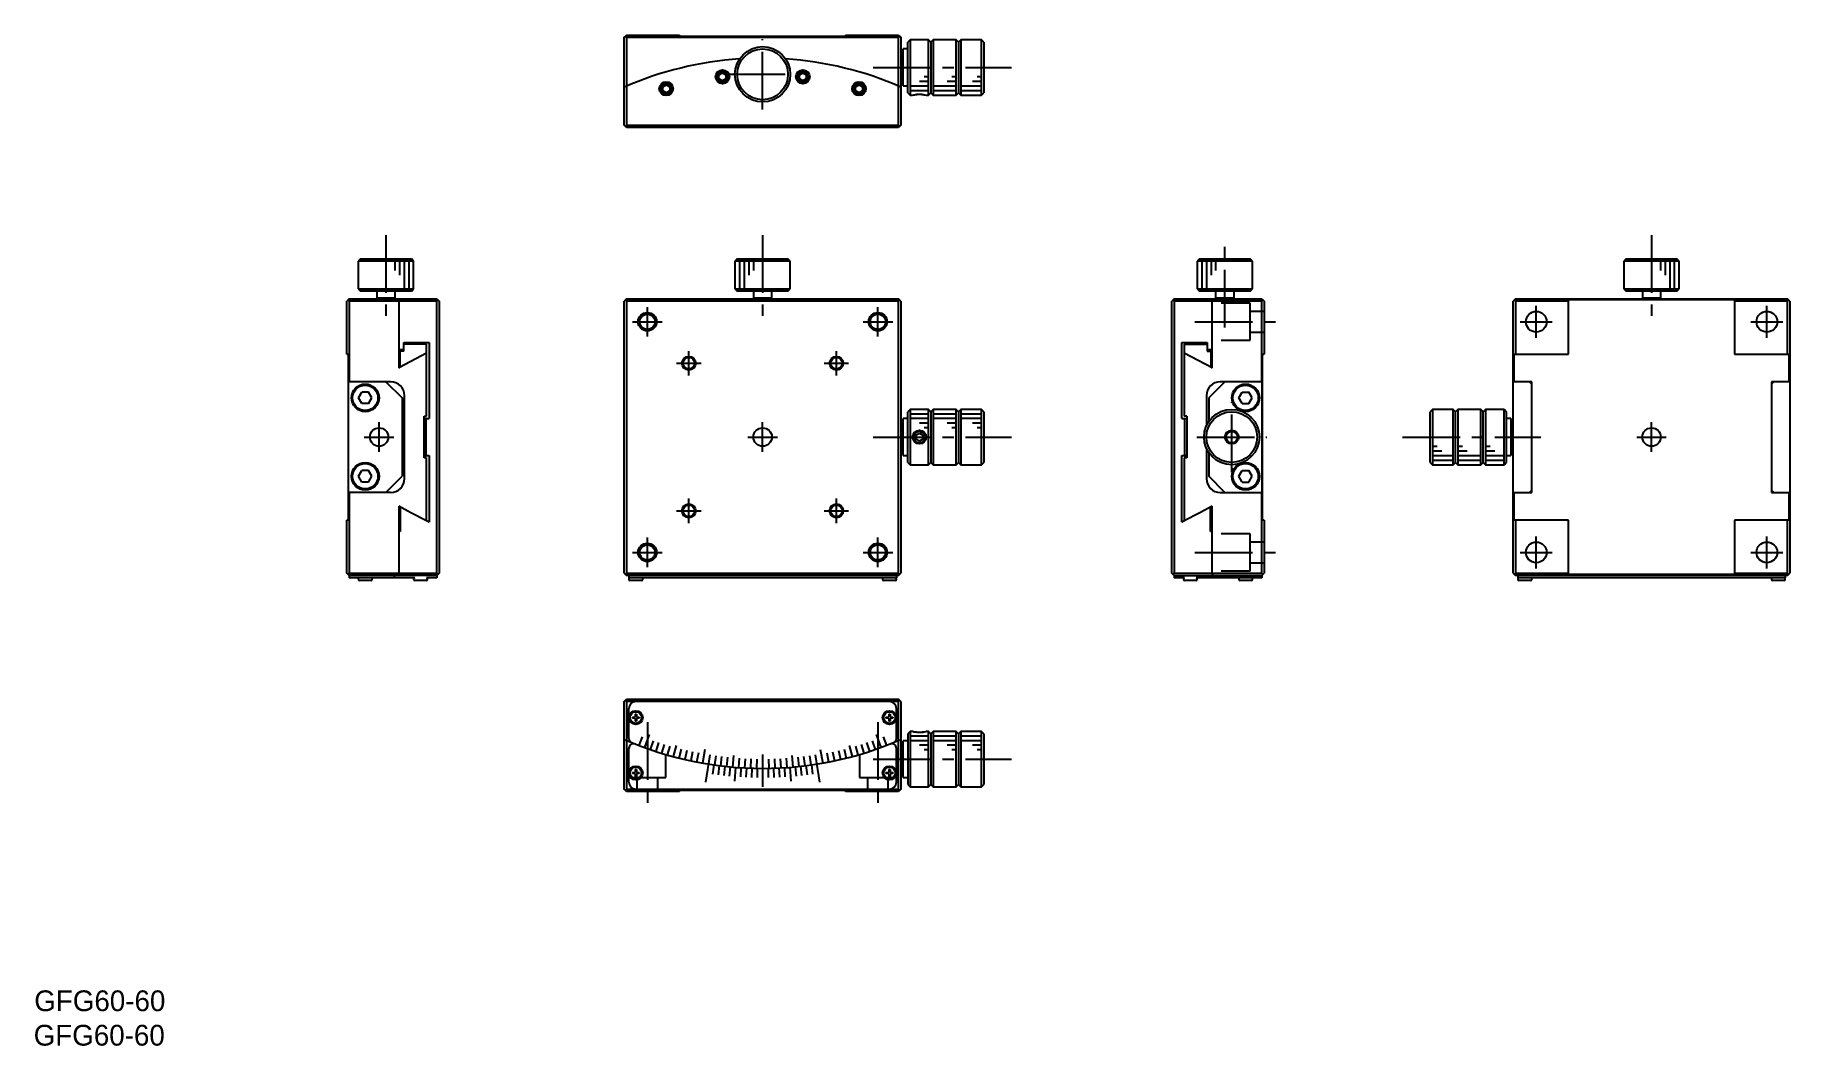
# Model space of a CAD drawing. Extents: x -7 to 374, y 16 to 236.
import ezdxf

# ---------------------------------------------------------------- set-up
doc = ezdxf.new("R2010")
doc.units = 0
doc.header["$LTSCALE"] = 10
doc.linetypes.add('CENTER', pattern=[2, 1.25, -0.25, 0.25, -0.25])
doc.linetypes.add('DASHED', pattern=[3.5, 2, -1.5])
doc.layers.get('0').update_dxf_attribs({"linetype": 'CONTINUOUS'})
doc.layers.add('CENTER', color=1, linetype='CENTER')
doc.styles.get("Standard").update_dxf_attribs({"font": 'FGP教科書体NT-M'})

msp = doc.modelspace()

# ---------------------------------------------------------------- linework, layer by layer
at = {"color": 7, "linetype": 'CONTINUOUS'}
for p, q in [((120.951901, 235.015001), (121.451901, 235.515001)), ((120.951901, 235.115001), (121.051901, 235.115001)), ((120.951901, 216.015001), (120.951901, 235.115001)), ((121.201901, 235.265001), (121.451901, 235.015001)), ((121.451901, 235.515001), (132.951901, 235.515001)), ((180.451901, 235.015001), (121.451901, 235.015001)), ((121.451901, 235.015001), (121.451901, 216.015001)), ((132.951901, 235.515001), (132.951901, 235.215001)), ((168.951901, 235.215001), (132.951901, 235.215001)), ((168.951901, 235.515001), (168.951901, 235.215001)), ((168.951901, 235.515001), (180.451901, 235.515001)), ((180.451901, 235.515001), (180.951901, 235.015001)), ((180.451901, 235.015001), (180.701901, 235.265001)), ((180.451901, 216.015001), (180.451901, 235.015001)), ((180.951901, 235.115001), (180.851901, 235.115001)), ((180.951901, 235.115001), (180.951901, 216.015001)), ((181.451901, 224.515001), (181.451901, 232.515001)), ((182.451901, 232.515001), (181.451901, 232.515001)), ((182.951901, 234.515001), (182.451901, 234.015001)), ((182.451901, 223.015001), (182.451901, 234.015001)), ((182.951901, 234.515001), (182.951901, 222.515001)), ((186.951901, 234.515001), (182.951901, 234.515001)), ((186.951901, 222.515001), (186.951901, 234.515001)), ((187.451901, 234.015001), (186.951901, 234.515001)), ((187.951901, 234.515001), (187.451901, 234.015001)), ((187.451901, 234.015001), (187.451901, 223.015001)), ((187.951901, 234.515001), (187.951901, 222.515001)), ((192.951901, 234.515001), (187.951901, 234.515001)), ((192.951901, 222.515001), (192.951901, 234.515001)), ((193.451901, 234.015001), (192.951901, 234.515001)), ((193.951901, 234.515001), (193.451901, 234.015001)), ((193.451901, 234.015001), (193.451901, 223.015001)), ((193.951901, 234.515001), (193.951901, 222.515001)), ((198.451901, 234.515001), (193.951901, 234.515001)), ((198.451901, 222.515001), (198.451901, 234.515001)), ((198.951901, 234.015001), (198.451901, 234.515001)), ((198.951901, 234.015001), (198.951901, 223.015001)), ((181.451901, 231.765001), (180.951901, 231.765001)), ((129.296901, 224.328013), (130.046901, 224.761026)), ((130.046901, 224.761026), (130.796901, 224.328013)), ((141.487901, 226.915013), (142.237901, 227.348026)), ((141.487901, 226.048988), (141.487901, 226.915013)), ((142.237901, 225.615975), (141.487901, 226.048988)), ((142.237901, 227.348026), (142.987901, 226.915013)), ((142.987901, 226.048988), (142.237901, 225.615975)), ((142.987901, 226.915013), (142.987901, 226.048988)), ((158.915901, 226.915013), (159.665901, 227.348026)), ((158.915901, 226.048988), (158.915901, 226.915013)), ((159.665901, 225.615975), (158.915901, 226.048988)), ((159.665901, 227.348026), (160.415901, 226.915013)), ((160.415901, 226.048988), (159.665901, 225.615975)), ((160.415901, 226.915013), (160.415901, 226.048988)), ((171.106901, 224.328013), (171.856901, 224.761026)), ((171.856901, 224.761026), (172.606901, 224.328013)), ((180.951901, 225.265001), (181.451901, 225.265001)), ((129.296901, 223.461988), (129.296901, 224.328013)), ((130.046901, 223.028975), (129.296901, 223.461988)), ((130.796901, 223.461988), (130.046901, 223.028975)), ((130.796901, 224.328013), (130.796901, 223.461988)), ((171.106901, 223.461988), (171.106901, 224.328013)), ((171.856901, 223.028975), (171.106901, 223.461988)), ((172.606901, 223.461988), (171.856901, 223.028975)), ((172.606901, 224.328013), (172.606901, 223.461988)), ((181.451901, 224.515001), (182.451901, 224.515001)), ((182.451901, 223.015001), (182.951901, 222.515001)), ((182.951901, 222.515001), (183.451906, 222.515001)), ((186.451896, 222.515001), (186.951901, 222.515001)), ((186.951901, 222.515001), (187.451901, 223.015001)), ((187.451901, 223.015001), (187.951901, 222.515001)), ((187.951901, 222.515001), (192.951901, 222.515001)), ((192.951901, 222.515001), (193.451901, 223.015001)), ((193.451901, 223.015001), (193.951901, 222.515001)), ((193.951901, 222.515001), (198.451901, 222.515001)), ((198.451901, 222.515001), (198.951901, 223.015001)), ((121.451901, 215.515001), (120.951901, 216.015001)), ((121.451901, 216.015001), (121.201901, 215.765001)), ((121.451901, 216.015001), (180.451901, 216.015001)), ((180.451901, 215.515001), (121.451901, 215.515001)), ((180.701901, 215.765001), (180.451901, 216.015001)), ((180.951901, 216.015001), (180.451901, 215.515001)), ((63.772789, 186.98102), (63.272789, 186.48102)), ((75.272789, 186.48102), (63.272789, 186.48102)), ((63.272789, 186.48102), (63.272789, 180.48102)), ((63.772789, 186.98102), (74.772789, 186.98102)), ((75.272789, 186.48102), (74.772789, 186.98102)), ((75.272789, 180.48102), (75.272789, 186.48102)), ((145.451901, 186.98102), (144.951901, 186.48102)), ((156.951901, 186.48102), (144.951901, 186.48102)), ((144.951901, 186.48102), (144.951901, 180.48102)), ((145.451901, 186.98102), (156.451901, 186.98102)), ((156.951901, 186.48102), (156.451901, 186.98102)), ((156.951901, 180.48102), (156.951901, 186.48102)), ((245.688916, 186.98102), (245.188916, 186.48102)), ((257.188916, 186.48102), (245.188916, 186.48102)), ((245.188916, 186.48102), (245.188916, 180.48102)), ((245.688916, 186.98102), (256.688916, 186.98102)), ((257.188916, 186.48102), (256.688916, 186.98102)), ((257.188916, 180.48102), (257.188916, 186.48102)), ((338.22934, 186.98102), (337.72934, 186.48102)), ((337.72934, 186.48102), (337.72934, 180.48102)), ((349.72934, 186.48102), (337.72934, 186.48102)), ((338.22934, 186.98102), (349.22934, 186.98102)), ((349.72934, 186.48102), (349.22934, 186.98102)), ((349.72934, 180.48102), (349.72934, 186.48102)), ((63.272789, 180.48102), (75.272789, 180.48102)), ((63.272789, 180.48102), (63.772789, 179.98102)), ((74.772789, 179.98102), (63.772789, 179.98102)), ((67.272789, 179.98102), (67.272789, 178.365613)), ((71.272789, 178.365613), (71.272789, 179.98102)), ((74.772789, 179.98102), (75.272789, 180.48102)), ((144.951901, 180.48102), (145.451901, 179.98102)), ((144.951901, 180.48102), (156.951901, 180.48102)), ((156.451901, 179.98102), (145.451901, 179.98102)), ((148.951901, 179.98102), (148.951901, 178.365613)), ((152.951901, 178.365613), (152.951901, 179.98102)), ((156.451901, 179.98102), (156.951901, 180.48102)), ((245.188916, 180.48102), (257.188916, 180.48102)), ((245.188916, 180.48102), (245.688916, 179.98102)), ((256.688916, 179.98102), (245.688916, 179.98102)), ((249.188916, 179.98102), (249.188916, 178.365613)), ((253.188916, 178.365613), (253.188916, 179.98102)), ((256.688916, 179.98102), (257.188916, 180.48102)), ((337.72934, 180.48102), (349.72934, 180.48102)), ((337.72934, 180.48102), (338.22934, 179.98102)), ((349.22934, 179.98102), (338.22934, 179.98102)), ((341.72934, 179.98102), (341.72934, 178.365613)), ((345.72934, 178.365613), (345.72934, 179.98102)), ((349.22934, 179.98102), (349.72934, 180.48102)), ((61.272789, 178.365593), (60.772789, 177.865593)), ((60.772789, 166.365593), (60.772789, 177.865593)), ((61.272789, 177.865593), (61.022789, 178.115593)), ((61.272789, 178.365593), (80.272789, 178.365593)), ((61.272789, 177.865593), (61.272789, 160.365593)), ((80.272789, 177.865593), (61.272789, 177.865593)), ((71.272794, 178.48102), (67.272784, 178.48102)), ((72.034154, 177.865593), (72.034154, 163.365593)), ((80.272789, 178.365593), (80.772789, 177.865593)), ((80.522789, 178.115593), (80.272789, 177.865593)), ((80.272789, 118.865593), (80.272789, 177.865593)), ((80.772789, 177.865593), (80.772789, 118.865593)), ((121.451901, 178.365593), (120.951901, 177.865593)), ((120.951901, 118.865593), (120.951901, 177.865593)), ((121.451901, 177.865593), (121.201901, 178.115593)), ((121.451901, 178.365593), (180.451901, 178.365593)), ((180.451901, 177.865593), (121.451901, 177.865593)), ((121.451901, 177.865593), (121.451901, 118.865593)), ((152.951906, 178.48102), (148.951896, 178.48102)), ((180.951901, 177.865593), (180.451901, 178.365593)), ((180.701901, 178.115593), (180.451901, 177.865593)), ((180.451901, 118.865593), (180.451901, 177.865593)), ((180.951901, 177.865593), (180.951901, 118.865593)), ((240.188916, 178.365593), (239.688916, 177.865593)), ((239.688916, 118.865593), (239.688916, 177.865593)), ((240.188916, 177.865593), (239.938916, 178.115593)), ((240.188916, 178.365593), (259.188916, 178.365593)), ((240.188916, 177.865593), (240.188916, 118.865593)), ((259.188916, 177.865593), (240.188916, 177.865593)), ((248.427552, 163.365593), (248.427552, 177.865593)), ((253.188921, 178.48102), (249.188911, 178.48102)), ((259.188916, 178.365593), (259.688916, 177.865593)), ((259.438916, 178.115593), (259.188916, 177.865593)), ((259.188916, 160.365593), (259.188916, 177.865593)), ((259.688916, 177.865593), (259.688916, 166.365593)), ((314.22934, 178.365593), (313.72934, 177.865593)), ((313.72934, 118.865593), (313.72934, 177.865593)), ((314.22934, 177.865593), (313.97934, 178.115593)), ((314.22934, 178.365593), (373.22934, 178.365593)), ((314.22934, 177.865593), (314.22934, 166.365593)), ((325.72934, 177.865593), (314.22934, 177.865593)), ((325.72934, 178.165593), (361.72934, 178.165593)), ((325.72934, 166.365593), (325.72934, 178.165593)), ((345.729345, 178.48102), (341.729335, 178.48102)), ((361.72934, 178.165593), (361.72934, 166.365593)), ((373.22934, 177.865593), (361.72934, 177.865593)), ((373.72934, 177.865593), (373.22934, 178.365593)), ((373.22934, 177.865593), (373.47934, 178.115593)), ((373.22934, 166.365593), (373.22934, 177.865593)), ((373.72934, 177.865593), (373.72934, 118.865593)), ((73.126651, 168.865593), (78.635844, 168.865593)), ((73.126651, 166.98102), (73.126651, 168.865593)), ((73.892789, 168.779793), (73.126651, 168.779793)), ((78.081083, 168.48102), (73.126651, 168.48102)), ((73.594016, 168.48102), (73.892789, 168.779793)), ((73.892789, 168.779793), (73.892789, 168.865574)), ((78.081083, 152.865593), (78.081083, 168.48102)), ((78.635844, 168.865593), (78.635844, 152.365593)), ((241.825862, 168.865593), (247.335054, 168.865593)), ((241.825862, 152.365593), (241.825862, 168.865593)), ((242.380622, 168.48102), (247.335054, 168.48102)), ((242.380622, 168.48102), (242.380622, 152.865593)), ((246.568913, 168.77979), (246.86769, 168.48102)), ((246.568916, 168.865574), (246.568916, 168.779793)), ((247.335054, 168.779793), (246.568916, 168.779793)), ((247.335054, 168.865593), (247.335054, 166.98102)), ((60.772789, 166.365593), (61.072789, 166.365593)), ((61.072789, 166.365593), (61.072789, 130.365593)), ((72.034154, 167.365593), (73.126651, 167.365593)), ((73.126651, 166.98102), (72.034154, 166.98102)), ((78.081083, 166.54102), (72.207739, 163.457427)), ((72.252427, 166.98102), (72.252427, 163.481063)), ((248.42784, 163.366141), (242.380622, 166.54102)), ((247.335054, 167.365593), (248.427552, 167.365593)), ((247.335054, 166.98102), (248.427552, 166.98102)), ((248.209278, 163.481063), (248.209278, 166.98102)), ((259.388916, 130.365593), (259.388916, 166.365593)), ((259.388916, 166.365593), (259.688916, 166.365593)), ((313.92934, 160.365593), (313.92934, 166.365593)), ((313.92934, 166.365593), (325.72934, 166.365593)), ((361.72934, 166.365593), (373.52934, 166.365593)), ((373.52934, 166.365593), (373.52934, 160.365593)), ((70.272789, 160.365593), (61.072789, 160.365593)), ((61.172789, 136.365593), (61.172789, 160.365593)), ((69.272789, 160.365593), (72.772789, 156.865593)), ((72.034154, 163.481063), (72.252427, 163.481063)), ((72.207739, 163.457427), (72.034154, 163.365593)), ((251.188916, 160.365593), (247.688916, 156.865593)), ((248.209278, 163.481063), (248.427552, 163.481063)), ((259.388916, 160.365593), (250.188916, 160.365593)), ((259.288916, 136.365593), (259.288916, 160.365593)), ((317.72934, 160.365593), (313.72934, 160.365593)), ((317.72934, 159.865593), (317.22934, 160.365593)), ((317.72934, 136.365593), (317.72934, 160.365593)), ((369.72934, 159.865593), (370.22934, 160.365593)), ((369.72934, 160.365593), (369.72934, 136.365593)), ((373.72934, 160.365593), (369.72934, 160.365593)), ((63.329414, 156.865593), (64.051101, 158.115593)), ((64.051101, 155.615593), (63.329414, 156.865593)), ((65.494477, 158.115593), (64.051101, 158.115593)), ((66.216165, 156.865593), (65.494477, 158.115593)), ((65.494477, 155.615593), (66.216165, 156.865593)), ((72.772789, 156.865593), (72.772789, 139.865593)), ((73.272789, 139.365593), (73.272789, 157.365593)), ((247.188916, 157.365593), (247.188916, 150.763509)), ((247.688916, 156.865593), (247.688916, 151.682218)), ((254.245541, 156.865593), (254.967228, 158.115593)), ((254.967228, 155.615593), (254.245541, 156.865593)), ((254.967228, 158.115593), (256.410604, 158.115593)), ((257.132292, 156.865593), (256.410604, 158.115593)), ((256.410604, 155.615593), (257.132292, 156.865593)), ((65.494477, 155.615593), (64.051101, 155.615593)), ((77.527236, 152.865593), (78.081083, 152.865593)), ((77.527236, 143.865593), (77.527236, 152.865593)), ((77.527236, 152.365593), (78.635844, 152.365593)), ((77.914834, 152.365593), (77.914834, 144.365593)), ((182.451901, 152.365593), (181.451901, 152.365593)), ((181.451901, 144.365593), (181.451901, 152.365593)), ((182.951901, 154.365593), (182.451901, 153.865593)), ((182.451901, 142.865593), (182.451901, 153.865593)), ((186.951901, 154.365593), (182.951901, 154.365593)), ((182.951901, 154.365593), (182.951901, 142.365593)), ((187.451901, 153.865593), (186.951901, 154.365593)), ((186.951901, 142.365593), (186.951901, 154.365593)), ((187.951901, 154.365593), (187.451901, 153.865593)), ((187.451901, 153.865593), (187.451901, 142.865593)), ((187.951901, 154.365593), (187.951901, 142.365593)), ((192.951901, 154.365593), (187.951901, 154.365593)), ((193.451901, 153.865593), (192.951901, 154.365593)), ((192.951901, 142.365593), (192.951901, 154.365593)), ((193.951901, 154.365593), (193.451901, 153.865593)), ((193.451901, 153.865593), (193.451901, 142.865593)), ((193.951901, 154.365593), (193.951901, 142.365593)), ((198.451901, 154.365593), (193.951901, 154.365593)), ((198.451901, 142.365593), (198.451901, 154.365593)), ((198.951901, 153.865593), (198.451901, 154.365593)), ((198.951901, 153.865593), (198.951901, 142.865593)), ((241.825862, 152.365593), (242.934469, 152.365593)), ((242.934469, 152.865593), (242.380622, 152.865593)), ((242.546871, 144.365593), (242.546871, 152.365593)), ((242.934469, 152.865593), (242.934469, 143.865593)), ((254.967228, 155.615593), (256.410604, 155.615593)), ((296.22934, 154.365593), (295.72934, 153.865593)), ((295.72934, 142.865593), (295.72934, 153.865593)), ((300.72934, 154.365593), (296.22934, 154.365593)), ((296.22934, 154.365593), (296.22934, 142.365593)), ((301.22934, 153.865593), (300.72934, 154.365593)), ((300.72934, 142.365593), (300.72934, 154.365593)), ((301.72934, 154.365593), (301.22934, 153.865593)), ((301.22934, 142.865593), (301.22934, 153.865593)), ((301.72934, 154.365593), (301.72934, 142.365593)), ((306.72934, 154.365593), (301.72934, 154.365593)), ((307.22934, 153.865593), (306.72934, 154.365593)), ((306.72934, 142.365593), (306.72934, 154.365593)), ((307.72934, 154.365593), (307.22934, 153.865593)), ((307.22934, 142.865593), (307.22934, 153.865593)), ((307.72934, 154.365593), (307.72934, 142.365593)), ((311.72934, 154.365593), (307.72934, 154.365593)), ((311.72934, 142.365593), (311.72934, 154.365593)), ((312.22934, 153.865593), (311.72934, 154.365593)), ((312.22934, 153.865593), (312.22934, 142.865593)), ((313.22934, 152.365593), (312.22934, 152.365593)), ((313.22934, 152.365593), (313.22934, 144.365593)), ((181.451901, 151.615593), (180.951901, 151.615593)), ((184.201901, 148.798606), (184.951901, 149.231619)), ((184.201901, 147.932581), (184.201901, 148.798606)), ((184.951901, 149.231619), (185.701901, 148.798606)), ((185.701901, 148.798606), (185.701901, 147.932581)), ((313.72934, 151.615593), (313.22934, 151.615593)), ((180.951901, 145.115593), (181.451901, 145.115593)), ((184.951901, 147.499568), (184.201901, 147.932581)), ((185.701901, 147.932581), (184.951901, 147.499568)), ((247.188916, 145.967677), (247.188916, 139.365593)), ((247.688916, 145.048968), (247.688916, 139.865593)), ((313.22934, 145.115593), (313.72934, 145.115593)), ((63.329414, 139.865593), (64.051101, 141.115593)), ((65.494477, 141.115593), (64.051101, 141.115593)), ((66.216165, 139.865593), (65.494477, 141.115593)), ((77.527236, 144.365593), (78.635844, 144.365593)), ((78.081083, 143.865593), (77.527236, 143.865593)), ((78.081083, 130.190167), (78.081083, 143.865593)), ((78.635844, 144.365593), (78.635844, 129.901492)), ((181.451901, 144.365593), (182.451901, 144.365593)), ((182.451901, 142.865593), (182.951901, 142.365593)), ((182.951901, 142.365593), (186.951901, 142.365593)), ((186.951901, 142.365593), (187.451901, 142.865593)), ((187.451901, 142.865593), (187.951901, 142.365593)), ((187.951901, 142.365593), (192.951901, 142.365593)), ((192.951901, 142.365593), (193.451901, 142.865593)), ((193.451901, 142.865593), (193.951901, 142.365593)), ((193.951901, 142.365593), (198.451901, 142.365593)), ((198.451901, 142.365593), (198.951901, 142.865593)), ((241.825862, 129.901492), (241.825862, 144.365593)), ((241.825862, 144.365593), (242.934469, 144.365593)), ((242.380622, 143.865593), (242.380622, 130.190167)), ((242.934469, 143.865593), (242.380622, 143.865593)), ((254.245541, 139.865593), (254.967228, 141.115593)), ((254.967228, 141.115593), (256.410604, 141.115593)), ((257.132292, 139.865593), (256.410604, 141.115593)), ((295.72934, 142.865593), (296.22934, 142.365593)), ((296.22934, 142.365593), (300.72934, 142.365593)), ((300.72934, 142.365593), (301.22934, 142.865593)), ((301.22934, 142.865593), (301.72934, 142.365593)), ((301.72934, 142.365593), (306.72934, 142.365593)), ((306.72934, 142.365593), (307.22934, 142.865593)), ((307.22934, 142.865593), (307.72934, 142.365593)), ((307.72934, 142.365593), (311.72934, 142.365593)), ((311.72934, 142.365593), (312.22934, 142.865593)), ((312.22934, 144.365593), (313.22934, 144.365593)), ((64.051101, 138.615593), (63.329414, 139.865593)), ((65.494477, 138.615593), (64.051101, 138.615593)), ((65.494477, 138.615593), (66.216165, 139.865593)), ((69.272789, 136.365593), (72.772789, 139.865593)), ((251.188916, 136.365593), (247.688916, 139.865593)), ((254.967228, 138.615593), (254.245541, 139.865593)), ((254.967228, 138.615593), (256.410604, 138.615593)), ((256.410604, 138.615593), (257.132292, 139.865593)), ((70.272789, 136.365593), (61.072789, 136.365593)), ((61.272789, 136.365593), (61.272789, 118.865593)), ((74.691099, 131.964163), (72.033925, 133.365158)), ((72.034154, 133.365593), (72.034154, 118.865593)), ((248.427781, 133.365158), (245.770601, 131.96416)), ((248.427552, 118.865593), (248.427552, 133.365593)), ((250.188916, 136.365593), (259.388916, 136.365593)), ((259.188916, 118.865593), (259.188916, 136.365593)), ((313.72934, 136.365593), (317.72934, 136.365593)), ((313.92934, 130.365593), (313.92934, 136.365593)), ((317.22934, 136.365593), (317.72934, 136.865593)), ((370.22934, 136.365593), (369.72934, 136.865593)), ((369.72934, 136.365593), (373.72934, 136.365593)), ((373.52934, 136.365593), (373.52934, 130.365593)), ((60.772789, 118.865593), (60.772789, 130.365593)), ((61.072789, 130.365593), (60.772789, 130.365593)), ((72.034154, 133.192388), (72.361606, 133.192388)), ((72.361606, 133.192388), (72.361606, 127.865593)), ((78.169664, 130.14381), (74.691099, 131.964163)), ((78.635844, 129.901492), (78.169759, 130.143991)), ((242.419555, 130.210385), (241.825862, 129.901492)), ((245.770601, 131.96416), (242.380662, 130.19009)), ((248.1001, 127.865593), (248.1001, 133.192388)), ((248.1001, 133.192388), (248.427552, 133.192388)), ((259.688916, 130.365593), (259.388916, 130.365593)), ((259.688916, 130.365593), (259.688916, 118.865593)), ((325.72934, 130.365593), (313.92934, 130.365593)), ((314.22934, 130.365593), (314.22934, 118.865593)), ((325.72934, 118.565593), (325.72934, 130.365593)), ((373.52934, 130.365593), (361.72934, 130.365593)), ((361.72934, 130.365593), (361.72934, 118.565593)), ((373.22934, 118.865593), (373.22934, 130.365593)), ((72.361606, 127.865593), (72.034154, 127.865593)), ((248.427552, 127.865593), (248.1001, 127.865593)), ((61.272789, 118.365593), (60.772789, 118.865593)), ((61.022789, 118.615593), (61.272789, 118.865593)), ((61.272789, 118.865593), (80.272789, 118.865593)), ((61.272789, 118.365593), (61.272789, 117.865593)), ((80.272789, 118.365593), (61.272789, 118.365593)), ((71.118702, 117.865593), (71.118702, 118.365593)), ((80.272789, 118.865593), (80.522789, 118.615593)), ((80.772789, 118.865593), (80.272789, 118.365593)), ((80.272789, 118.365593), (80.272789, 117.865593)), ((120.951901, 118.865593), (121.451901, 118.365593)), ((121.451901, 118.865593), (121.201901, 118.615593)), ((121.451901, 118.865593), (180.451901, 118.865593)), ((180.451901, 118.365593), (121.451901, 118.365593)), ((121.951901, 118.365593), (121.951901, 117.865593)), ((179.951901, 118.365593), (179.951901, 117.865593)), ((180.701901, 118.615593), (180.451901, 118.865593)), ((180.451901, 118.365593), (180.951901, 118.865593)), ((240.188916, 118.365593), (239.688916, 118.865593)), ((239.938916, 118.615593), (240.188916, 118.865593)), ((240.188916, 118.865593), (259.188916, 118.865593)), ((240.188916, 118.365593), (240.188916, 117.865593)), ((240.188916, 118.365593), (259.188916, 118.365593)), ((249.343003, 118.365593), (249.343003, 117.865593)), ((259.188916, 118.865593), (259.438916, 118.615593)), ((259.188916, 118.365593), (259.688916, 118.865593)), ((259.188916, 118.365593), (259.188916, 117.865593)), ((313.72934, 118.865593), (314.22934, 118.365593)), ((313.97934, 118.615593), (314.22934, 118.865593)), ((314.22934, 118.865593), (325.72934, 118.865593)), ((373.22934, 118.365593), (314.22934, 118.365593)), ((314.72934, 118.365593), (314.72934, 117.865593)), ((361.72934, 118.565593), (325.72934, 118.565593)), ((361.72934, 118.865593), (373.22934, 118.865593)), ((372.72934, 118.365593), (372.72934, 117.865593)), ((373.47934, 118.615593), (373.22934, 118.865593)), ((373.22934, 118.365593), (373.72934, 118.865593)), ((75.522789, 117.865593), (61.272789, 117.865593)), ((63.272789, 117.615593), (63.272789, 117.515593)), ((66.022789, 117.265593), (63.522789, 117.265593)), ((66.272789, 117.515593), (66.272789, 117.615593)), ((75.272789, 117.615593), (75.272789, 117.515593)), ((78.022789, 117.265593), (75.522789, 117.265593)), ((80.272789, 117.865593), (78.022789, 117.865593)), ((78.272789, 117.515593), (78.272789, 117.615593)), ((179.951901, 117.865593), (121.951901, 117.865593)), ((121.951901, 117.615593), (121.951901, 117.515593)), ((124.701901, 117.265593), (122.201901, 117.265593)), ((124.951901, 117.515593), (124.951901, 117.615593)), ((176.951901, 117.615593), (176.951901, 117.515593)), ((179.701901, 117.265593), (177.201901, 117.265593)), ((179.951901, 117.515593), (179.951901, 117.615593)), ((242.438916, 117.865593), (240.188916, 117.865593)), ((242.188916, 117.615593), (242.188916, 117.515593)), ((244.938916, 117.265593), (242.438916, 117.265593)), ((259.188916, 117.865593), (244.938916, 117.865593)), ((245.188916, 117.515593), (245.188916, 117.615593)), ((254.188916, 117.615593), (254.188916, 117.515593)), ((256.938916, 117.265593), (254.438916, 117.265593)), ((257.188916, 117.515593), (257.188916, 117.615593)), ((372.72934, 117.865593), (314.72934, 117.865593)), ((314.72934, 117.615593), (314.72934, 117.515593)), ((317.47934, 117.265593), (314.97934, 117.265593)), ((317.72934, 117.515593), (317.72934, 117.615593)), ((369.72934, 117.615593), (369.72934, 117.515593)), ((372.47934, 117.265593), (369.97934, 117.265593)), ((372.72934, 117.515593), (372.72934, 117.615593)), ((120.951901, 91.040421), (121.451901, 91.540421)), ((121.451901, 91.540421), (180.451901, 91.540421)), ((180.951901, 91.040421), (180.451901, 91.540421)), ((120.951901, 71.940421), (120.951901, 91.040421)), ((121.201901, 91.290421), (121.451901, 91.040421)), ((180.451901, 91.040421), (121.451901, 91.040421)), ((121.451901, 91.040421), (121.451901, 72.040421)), ((121.951901, 83.042246), (121.951901, 89.540421)), ((122.701901, 87.665421), (123.326901, 87.665421)), ((122.701901, 87.665421), (122.701901, 87.415421)), ((123.326901, 88.290421), (123.576901, 88.290421)), ((123.326901, 88.290421), (123.326901, 87.665421)), ((123.576901, 88.290421), (123.576901, 87.665421)), ((123.576901, 87.665421), (124.201901, 87.665421)), ((124.201901, 87.665421), (124.201901, 87.415421)), ((177.701901, 87.665421), (178.326901, 87.665421)), ((177.701901, 87.665421), (177.701901, 87.415421)), ((178.326901, 88.290421), (178.576901, 88.290421)), ((178.326901, 88.290421), (178.326901, 87.665421)), ((178.576901, 88.290421), (178.576901, 87.665421)), ((178.576901, 87.665421), (179.201901, 87.665421)), ((179.201901, 87.665421), (179.201901, 87.415421)), ((179.951901, 83.042246), (179.951901, 89.540421)), ((180.451901, 91.040421), (180.701901, 91.290421)), ((180.451901, 72.040421), (180.451901, 91.040421)), ((180.951901, 91.040421), (180.951901, 71.940421)), ((123.326901, 87.415421), (122.701901, 87.415421)), ((123.326901, 87.415421), (123.326901, 86.790421)), ((123.576901, 86.790421), (123.326901, 86.790421)), ((124.201901, 87.415421), (123.576901, 87.415421)), ((123.576901, 87.415421), (123.576901, 86.790421)), ((178.326901, 87.415421), (177.701901, 87.415421)), ((178.326901, 87.415421), (178.326901, 86.790421)), ((178.576901, 86.790421), (178.326901, 86.790421)), ((179.201901, 87.415421), (178.576901, 87.415421)), ((178.576901, 87.415421), (178.576901, 86.790421)), ((182.951901, 84.540421), (182.451901, 84.040421)), ((182.451901, 84.040421), (182.451901, 73.040421)), ((183.451906, 84.540421), (182.951901, 84.540421)), ((182.951901, 84.540421), (182.951901, 72.540421)), ((186.951901, 84.540421), (186.451896, 84.540421)), ((187.451901, 84.040421), (186.951901, 84.540421)), ((186.951901, 72.540421), (186.951901, 84.540421)), ((187.951901, 84.540421), (187.451901, 84.040421)), ((187.451901, 84.040421), (187.451901, 73.040421)), ((192.951901, 84.540421), (187.951901, 84.540421)), ((187.951901, 84.540421), (187.951901, 72.540421)), ((193.451901, 84.040421), (192.951901, 84.540421)), ((192.951901, 72.540421), (192.951901, 84.540421)), ((193.951901, 84.540421), (193.451901, 84.040421)), ((193.451901, 84.040421), (193.451901, 73.040421)), ((198.451901, 84.540421), (193.951901, 84.540421)), ((193.951901, 84.540421), (193.951901, 72.540421)), ((198.951901, 84.040421), (198.451901, 84.540421)), ((198.451901, 72.540421), (198.451901, 84.540421)), ((198.951901, 84.040421), (198.951901, 73.040421)), ((121.951901, 73.540421), (121.951901, 80.886334)), ((179.951901, 73.540421), (179.951901, 80.886334)), ((181.451901, 81.790421), (180.951901, 81.790421)), ((182.451901, 82.540421), (181.451901, 82.540421)), ((181.451901, 74.540421), (181.451901, 82.540421)), ((123.326901, 76.290421), (123.576901, 76.290421)), ((123.326901, 76.290421), (123.326901, 75.665421)), ((123.576901, 76.290421), (123.576901, 75.665421)), ((178.326901, 76.290421), (178.576901, 76.290421)), ((178.326901, 76.290421), (178.326901, 75.665421)), ((178.576901, 76.290421), (178.576901, 75.665421)), ((122.701901, 75.665421), (123.326901, 75.665421)), ((122.701901, 75.665421), (122.701901, 75.415421)), ((123.326901, 75.415421), (122.701901, 75.415421)), ((123.326901, 75.415421), (123.326901, 74.790421)), ((123.576901, 74.790421), (123.326901, 74.790421)), ((123.576901, 75.665421), (124.201901, 75.665421)), ((124.201901, 75.415421), (123.576901, 75.415421)), ((123.576901, 75.415421), (123.576901, 74.790421)), ((124.201901, 75.665421), (124.201901, 75.415421)), ((177.701901, 75.665421), (178.326901, 75.665421)), ((177.701901, 75.665421), (177.701901, 75.415421)), ((178.326901, 75.415421), (177.701901, 75.415421)), ((178.326901, 75.415421), (178.326901, 74.790421)), ((178.576901, 74.790421), (178.326901, 74.790421)), ((178.576901, 75.665421), (179.201901, 75.665421)), ((179.201901, 75.415421), (178.576901, 75.415421)), ((178.576901, 75.415421), (178.576901, 74.790421)), ((179.201901, 75.665421), (179.201901, 75.415421)), ((180.951901, 75.290421), (181.451901, 75.290421)), ((181.451901, 74.540421), (182.451901, 74.540421)), ((182.451901, 73.040421), (182.951901, 72.540421)), ((182.951901, 72.540421), (186.951901, 72.540421)), ((186.951901, 72.540421), (187.451901, 73.040421)), ((187.451901, 73.040421), (187.951901, 72.540421)), ((187.951901, 72.540421), (192.951901, 72.540421)), ((192.951901, 72.540421), (193.451901, 73.040421)), ((193.451901, 73.040421), (193.951901, 72.540421)), ((193.951901, 72.540421), (198.451901, 72.540421)), ((198.451901, 72.540421), (198.951901, 73.040421)), ((121.451901, 71.540421), (120.951901, 72.040421)), ((121.051901, 71.940421), (120.951901, 71.940421)), ((121.451901, 72.040421), (121.201901, 71.790421)), ((121.451901, 72.040421), (180.451901, 72.040421)), ((132.951901, 71.540421), (121.451901, 71.540421)), ((132.951901, 71.840421), (168.951901, 71.840421)), ((132.951901, 71.540421), (132.951901, 71.840421)), ((168.951901, 71.540421), (168.951901, 71.840421)), ((180.451901, 71.540421), (168.951901, 71.540421)), ((180.701901, 71.790421), (180.451901, 72.040421)), ((180.951901, 72.040421), (180.451901, 71.540421)), ((180.851901, 71.940421), (180.951901, 71.940421))]:
    msp.add_line(p, q, dxfattribs=at)
at = {"color": 3, "linetype": 'CONTINUOUS'}
for p, q in [((184.951901, 225.515001), (186.951901, 225.515001)), ((185.951901, 226.515001), (186.951901, 226.515001)), ((190.951901, 225.515001), (192.951901, 225.515001)), ((191.951901, 226.515001), (192.951901, 226.515001)), ((196.451901, 225.515001), (198.451901, 225.515001)), ((197.451901, 226.515001), (198.451901, 226.515001)), ((182.951901, 224.515001), (186.951901, 224.515001)), ((182.951901, 223.515001), (186.951901, 223.515001)), ((183.451906, 222.515001), (184.951901, 222.705524)), ((184.951901, 222.705524), (186.451896, 222.515001)), ((187.951901, 224.515001), (192.951901, 224.515001)), ((187.951901, 223.515001), (192.951901, 223.515001)), ((193.951901, 224.515001), (198.451901, 224.515001)), ((193.951901, 223.515001), (198.451901, 223.515001)), ((71.272789, 184.48102), (71.272789, 186.48102)), ((72.272789, 183.48102), (72.272789, 186.48102)), ((73.272789, 180.48102), (73.272789, 186.48102)), ((74.272789, 180.48102), (74.272789, 186.48102)), ((145.951901, 186.48102), (145.951901, 180.48102)), ((146.951901, 186.48102), (146.951901, 180.48102)), ((147.951901, 186.48102), (147.951901, 183.48102)), ((148.951901, 186.48102), (148.951901, 184.48102)), ((246.188916, 186.48102), (246.188916, 180.48102)), ((247.188916, 186.48102), (247.188916, 180.48102)), ((248.188916, 186.48102), (248.188916, 183.48102)), ((249.188916, 186.48102), (249.188916, 184.48102)), ((345.72934, 184.48102), (345.72934, 186.48102)), ((346.72934, 183.48102), (346.72934, 186.48102)), ((347.72934, 180.48102), (347.72934, 186.48102)), ((348.72934, 180.48102), (348.72934, 186.48102)), ((186.951901, 153.365593), (182.951901, 153.365593)), ((186.951901, 152.365593), (182.951901, 152.365593)), ((192.951901, 153.365593), (187.951901, 153.365593)), ((192.951901, 152.365593), (187.951901, 152.365593)), ((198.451901, 153.365593), (193.951901, 153.365593)), ((198.451901, 152.365593), (193.951901, 152.365593)), ((186.951901, 151.365593), (184.951901, 151.365593)), ((186.951901, 150.365593), (185.951901, 150.365593)), ((192.951901, 151.365593), (190.951901, 151.365593)), ((192.951901, 150.365593), (191.951901, 150.365593)), ((198.451901, 151.365593), (196.451901, 151.365593)), ((198.451901, 150.365593), (197.451901, 150.365593)), ((296.22934, 146.365593), (297.22934, 146.365593)), ((296.22934, 145.365593), (298.22934, 145.365593)), ((301.72934, 146.365593), (302.72934, 146.365593)), ((301.72934, 145.365593), (303.72934, 145.365593)), ((307.72934, 146.365593), (308.72934, 146.365593)), ((307.72934, 145.365593), (309.72934, 145.365593)), ((296.22934, 144.365593), (300.72934, 144.365593)), ((296.22934, 143.365593), (300.72934, 143.365593)), ((301.72934, 144.365593), (306.72934, 144.365593)), ((301.72934, 143.365593), (306.72934, 143.365593)), ((307.72934, 144.365593), (311.72934, 144.365593)), ((307.72934, 143.365593), (311.72934, 143.365593)), ((126.326452, 83.882553), (125.30039, 81.063475)), ((175.577352, 83.882553), (176.603412, 81.063475)), ((183.690009, 84.485368), (183.451906, 84.540421)), ((124.791041, 83.38905), (124.074305, 81.521889)), ((127.185426, 82.517565), (126.534289, 80.626528)), ((128.39366, 82.113296), (127.775626, 80.211183)), ((129.608767, 81.730174), (129.024023, 79.817565)), ((130.830374, 81.368318), (130.279099, 79.445794)), ((132.18752, 81.510799), (131.540473, 79.095984)), ((133.291603, 80.708833), (132.807759, 78.768242)), ((134.530474, 80.411407), (134.080572, 78.462667)), ((135.774348, 80.135647), (135.358524, 78.179351)), ((138.449232, 80.634263), (137.928288, 77.67984)), ((163.45457, 80.634263), (163.975514, 77.67984)), ((166.129454, 80.135647), (166.545278, 78.179351)), ((167.373328, 80.411407), (167.82323, 78.462667)), ((168.612199, 80.708833), (169.096043, 78.768242)), ((169.716282, 81.510799), (170.363329, 79.095984)), ((171.073428, 81.368318), (171.624703, 79.445794)), ((172.295036, 81.730174), (172.879779, 79.817565)), ((173.510142, 82.113296), (174.128176, 80.211183)), ((174.718376, 82.517565), (175.369513, 80.626528)), ((177.112761, 83.38905), (177.829497, 81.521889)), ((186.951901, 83.540421), (182.951901, 83.540421)), ((186.951901, 82.540421), (182.951901, 82.540421)), ((186.951901, 81.540421), (184.951901, 81.540421)), ((186.951901, 80.540421), (185.951901, 80.540421)), ((192.951901, 83.540421), (187.951901, 83.540421)), ((192.951901, 82.540421), (187.951901, 82.540421)), ((192.951901, 81.540421), (190.951901, 81.540421)), ((192.951901, 80.540421), (191.951901, 80.540421)), ((198.451901, 83.540421), (193.951901, 83.540421)), ((198.451901, 82.540421), (193.951901, 82.540421)), ((198.451901, 81.540421), (196.451901, 81.540421)), ((198.451901, 80.540421), (197.451901, 80.540421)), ((137.022844, 79.881637), (136.641226, 77.918383)), ((139.532185, 79.439172), (138.593578, 73.513042)), ((140.384309, 77.288647), (140.102506, 75.3086)), ((140.792265, 79.250852), (140.513918, 77.270316)), ((141.551909, 77.131819), (141.301242, 75.147589)), ((142.055439, 79.084552), (141.8117, 77.09946)), ((142.721828, 76.99335), (142.502359, 75.005428)), ((143.321323, 78.940323), (143.112266, 76.951279)), ((143.893778, 76.873274), (143.705561, 74.88215)), ((144.63311, 79.316306), (144.41522, 76.825819)), ((145.067469, 76.771621), (144.832092, 73.780869)), ((145.859678, 78.718246), (145.720166, 76.723118)), ((146.242612, 76.688417), (146.117031, 74.692363)), ((147.131376, 78.640465), (147.026704, 76.643206)), ((147.418917, 76.623681), (147.324704, 74.625901)), ((148.404238, 78.584891), (148.334439, 76.586109)), ((148.596094, 76.577429), (148.533273, 74.578416)), ((149.677875, 78.55154), (149.642971, 76.551844)), ((149.773852, 76.549674), (149.742438, 74.549921)), ((150.951901, 79.540421), (150.951901, 72.540421)), ((152.12995, 76.549674), (152.161365, 74.549921)), ((152.225927, 78.55154), (152.260832, 76.551844)), ((153.307708, 76.577429), (153.37053, 74.578416)), ((153.499564, 78.584891), (153.569363, 76.586109)), ((154.484885, 76.623681), (154.579098, 74.625901)), ((154.772426, 78.640465), (154.877098, 76.643206)), ((155.66119, 76.688417), (155.786771, 74.692363)), ((156.044124, 78.718246), (156.183637, 76.723118)), ((156.836333, 76.771621), (157.07171, 73.780869)), ((157.270692, 79.316306), (157.488582, 76.825819)), ((158.010025, 76.873274), (158.198241, 74.88215)), ((158.582479, 78.940323), (158.791536, 76.951279)), ((159.181974, 76.99335), (159.401443, 75.005428)), ((159.848363, 79.084552), (160.092102, 77.09946)), ((160.351894, 77.131819), (160.60256, 75.147589)), ((161.111537, 79.250852), (161.389884, 77.270316)), ((161.519493, 77.288647), (161.801296, 75.3086)), ((162.371617, 79.439172), (163.310224, 73.513042)), ((164.880958, 79.881637), (165.262576, 77.918383))]:
    msp.add_line(p, q, dxfattribs=at)
at = {"color": 3, "linetype": 'DASHED'}
for p, q in [((256.688916, 177.365593), (250.399571, 177.365593)), ((256.688916, 173.365593), (256.688916, 177.365593)), ((259.688916, 175.615593), (256.688916, 175.615593)), ((256.688916, 169.365593), (256.688916, 173.365593)), ((250.399531, 169.365593), (256.688916, 169.365593)), ((256.688916, 171.115593), (259.688916, 171.115593)), ((256.688916, 127.365593), (250.399571, 127.365593)), ((256.688916, 123.365593), (256.688916, 127.365593)), ((259.688916, 125.615593), (256.688916, 125.615593)), ((256.688916, 120.292327), (256.688916, 123.365593)), ((250.399531, 119.365593), (256.688916, 119.365593)), ((256.688911, 119.665613), (256.688916, 120.243094)), ((256.688911, 119.315573), (256.688911, 119.665593)), ((256.688916, 121.115593), (259.688916, 121.115593)), ((129.951901, 74.540421), (129.951901, 79.540421)), ((171.951901, 79.540657), (171.951901, 74.540421)), ((121.951901, 74.540421), (129.951901, 74.540421)), ((123.701901, 74.540421), (123.701901, 71.540421)), ((128.201901, 71.540421), (128.201901, 74.540421)), ((171.951901, 74.540421), (179.951901, 74.540421)), ((173.701901, 74.540421), (173.701901, 71.540421)), ((178.201901, 71.540421), (178.201901, 74.540421))]:
    msp.add_line(p, q, dxfattribs=at)
at = {"color": 7, "linetype": 'CONTINUOUS'}
for centre, radius in [((150.951901, 227.015001), 6), ((150.951901, 227.015001), 5.5), ((130.046901, 223.895001), 1.25), ((130.046901, 223.895001), 1), ((142.237901, 226.482001), 1.25), ((142.237901, 226.482001), 1), ((159.665901, 226.482001), 1.25), ((159.665901, 226.482001), 1), ((171.856901, 223.895001), 1.25), ((171.856901, 223.895001), 1), ((318.72934, 173.365593), 2.25), ((368.72934, 173.365593), 2.25), ((125.951901, 173.365593), 1.65), ((175.951901, 173.365593), 1.65), ((134.951901, 164.365593), 1.25), ((166.951901, 164.365593), 1.25), ((64.772789, 156.865593), 3), ((255.688916, 156.865593), 3), ((64.772789, 156.865593), 2.75), ((255.688916, 156.865593), 2.75), ((252.688916, 148.365593), 6), ((252.688916, 148.365593), 5.5), ((67.772789, 148.365593), 2), ((150.951901, 148.365593), 2), ((184.951903, 148.365599), 1.249999), ((252.688916, 148.365593), 1.25), ((343.72934, 148.365593), 2), ((64.772789, 139.865593), 3), ((64.772789, 139.865593), 2.75), ((255.688916, 139.865593), 3), ((255.688916, 139.865593), 2.75), ((134.951901, 132.365593), 1.25), ((166.951901, 132.365593), 1.25), ((318.72934, 123.365593), 2.25), ((368.72934, 123.365593), 2.25), ((125.951901, 123.365593), 1.65), ((175.951901, 123.365593), 1.65), ((123.451901, 87.540421), 1.5), ((178.451901, 87.540421), 1.5), ((123.451901, 75.540421), 1.5), ((178.451901, 75.540421), 1.5)]:
    msp.add_circle(centre, radius, dxfattribs=at)
at = {"color": 3, "linetype": 'CONTINUOUS'}
for centre, radius in [((130.046901, 223.895001), 1.5), ((142.237901, 226.482001), 1.5), ((159.665901, 226.482001), 1.5), ((171.856901, 223.895001), 1.5), ((125.951901, 173.365593), 2), ((175.951901, 173.365593), 2), ((134.951901, 164.365593), 1.5), ((166.951901, 164.365593), 1.5), ((184.95139, 148.365657), 1.499936), ((252.688916, 148.365593), 1.5), ((134.951901, 132.365593), 1.5), ((166.951901, 132.365593), 1.5), ((125.951901, 123.365593), 2), ((175.951901, 123.365593), 2), ((123.451901, 87.540421), 1.25), ((178.451901, 87.540421), 1.25), ((123.451901, 75.540421), 1.25), ((178.451901, 75.540421), 1.25)]:
    msp.add_circle(centre, radius, dxfattribs=at)
at = {"color": 7, "linetype": 'CONTINUOUS'}
for centre, radius, start, end in [((150.951901, 155.515001), 75, 93.813739, 113.578178), ((150.951901, 155.515001), 75, 66.421822, 86.186261), ((184.951901, 216.64645), 6.000199, 77.975706, 102.024294), ((140.772789, 207.865593), 75, 203.162069, 203.578178), ((179.688916, 207.865593), 75, 336.421822, 336.837931), ((70.272789, 157.365593), 3, 0, 90), ((250.188916, 157.365593), 3, 90, 180), ((70.272789, 139.365593), 3, 270, 0), ((250.188916, 139.365593), 3, 180, 270), ((140.772789, 88.865593), 75, 156.421822, 156.837931), ((179.688916, 88.865593), 75, 23.162069, 23.578178), ((63.522789, 117.615593), 0.25, 90, 180), ((63.522789, 117.515593), 0.25, 180, 270), ((66.022789, 117.615593), 0.25, 0, 90), ((66.022789, 117.515593), 0.25, 270, 0), ((75.522789, 117.615593), 0.25, 90, 180), ((75.522789, 117.515593), 0.25, 180, 270), ((78.022789, 117.615593), 0.25, 0, 90), ((78.022789, 117.515593), 0.25, 270, 0), ((122.201901, 117.615593), 0.25, 90, 180), ((122.201901, 117.515593), 0.25, 180, 270), ((124.701901, 117.615593), 0.25, 0, 90), ((124.701901, 117.515593), 0.25, 270, 0), ((177.201901, 117.615593), 0.25, 90, 180), ((177.201901, 117.515593), 0.25, 180, 270), ((179.701901, 117.615593), 0.25, 0, 90), ((179.701901, 117.515593), 0.25, 270, 0), ((242.438916, 117.615593), 0.25, 90, 180), ((242.438916, 117.515593), 0.25, 180, 270), ((244.938916, 117.615593), 0.25, 0, 90), ((244.938916, 117.515593), 0.25, 270, 0), ((254.438916, 117.615593), 0.25, 90, 180), ((254.438916, 117.515593), 0.25, 180, 270), ((256.938916, 117.615593), 0.25, 0, 90), ((256.938916, 117.515593), 0.25, 270, 0), ((314.97934, 117.615593), 0.25, 90, 180), ((314.97934, 117.515593), 0.25, 180, 270), ((317.47934, 117.615593), 0.25, 0, 90), ((317.47934, 117.515593), 0.25, 270, 0), ((369.97934, 117.615593), 0.25, 90, 180), ((369.97934, 117.515593), 0.25, 180, 270), ((372.47934, 117.615593), 0.25, 0, 90), ((372.47934, 117.515593), 0.25, 270, 0), ((123.451901, 89.540421), 1.5, 90, 180), ((178.451901, 89.540421), 1.5, 0, 90), ((184.951901, 90.409022), 6.000248, 257.975806, 282.024194), ((150.951901, 151.540421), 75, 246.421822, 293.578178), ((122.951901, 83.042246), 1, 180, 247.766728), ((122.951901, 80.886334), 1, 68.381728, 180), ((178.951901, 80.886334), 1, 0, 111.618272), ((178.951901, 83.042246), 1, 292.233272, 0), ((123.451901, 73.540421), 1.5, 180, 270), ((178.451901, 73.540421), 1.5, 270, 0)]:
    msp.add_arc(centre, radius, start, end, dxfattribs=at)
at = {"color": 3, "linetype": 'CONTINUOUS'}
msp.add_arc((184.955058, 90.327006), 5.977046, 257.780866, 284.503024, dxfattribs=at)
at = {"layer": 'CENTER', "color": 1, "linetype": 'CENTER'}
for p, q in [((150.951901, 219.415001), (150.951901, 234.615001)), ((174.940268, 228.515001), (204.940268, 228.515001)), ((143.351901, 227.015001), (158.551901, 227.015001)), ((69.272789, 192.123306), (69.272789, 172.123306)), ((150.951901, 192.123306), (150.951901, 172.123306)), ((251.188916, 172.123306), (251.188916, 192.123306)), ((343.72934, 192.123306), (343.72934, 172.123306)), ((125.951901, 170.165593), (125.951901, 176.565593)), ((175.951901, 170.165593), (175.951901, 176.565593)), ((318.72934, 169.890593), (318.72934, 176.840593)), ((368.72934, 169.890593), (368.72934, 176.840593)), ((122.751901, 173.365593), (129.151901, 173.365593)), ((172.751901, 173.365593), (179.151901, 173.365593)), ((244.688916, 173.365593), (264.688916, 173.365593)), ((315.25434, 173.365593), (322.20434, 173.365593)), ((365.25434, 173.365593), (372.20434, 173.365593)), ((132.301901, 164.365593), (137.601901, 164.365593)), ((134.951901, 161.715593), (134.951901, 167.015593)), ((164.301901, 164.365593), (169.601901, 164.365593)), ((166.951901, 161.715593), (166.951901, 167.015593)), ((252.688916, 140.765593), (252.688916, 155.965593)), ((67.772789, 145.165593), (67.772789, 151.565593)), ((150.951901, 145.165593), (150.951901, 151.565593)), ((343.72934, 145.165593), (343.72934, 151.565593)), ((64.572789, 148.365593), (70.972789, 148.365593)), ((147.751901, 148.365593), (154.151901, 148.365593)), ((174.940268, 148.365593), (204.940268, 148.365593)), ((245.088916, 148.365593), (260.288916, 148.365593)), ((289.740973, 148.365593), (319.740973, 148.365593)), ((340.52934, 148.365593), (346.92934, 148.365593)), ((134.951901, 129.715593), (134.951901, 135.015593)), ((166.951901, 129.715593), (166.951901, 135.015593)), ((132.301901, 132.365593), (137.601901, 132.365593)), ((164.301901, 132.365593), (169.601901, 132.365593)), ((125.951901, 120.165593), (125.951901, 126.565593)), ((175.951901, 120.165593), (175.951901, 126.565593)), ((318.72934, 119.890593), (318.72934, 126.840593)), ((368.72934, 119.890593), (368.72934, 126.840593)), ((122.751901, 123.365593), (129.151901, 123.365593)), ((172.751901, 123.365593), (179.151901, 123.365593)), ((244.688916, 123.365593), (264.688916, 123.365593)), ((315.25434, 123.365593), (322.20434, 123.365593)), ((365.25434, 123.365593), (372.20434, 123.365593)), ((125.951901, 86.540421), (125.951901, 66.540421)), ((175.951901, 86.540421), (175.951901, 66.540421)), ((174.940268, 78.540421), (204.940268, 78.540421))]:
    msp.add_line(p, q, dxfattribs=at)

# ---------------------------------------------------------------- texts
at = {"color": 7}
for p in [(-7.001647, 23.898639), (-7.127415, 16.432613)]:
    msp.add_text('GFG60-60', height=4.5, dxfattribs=at).set_placement(p)

doc.saveas('drawing.dxf')
